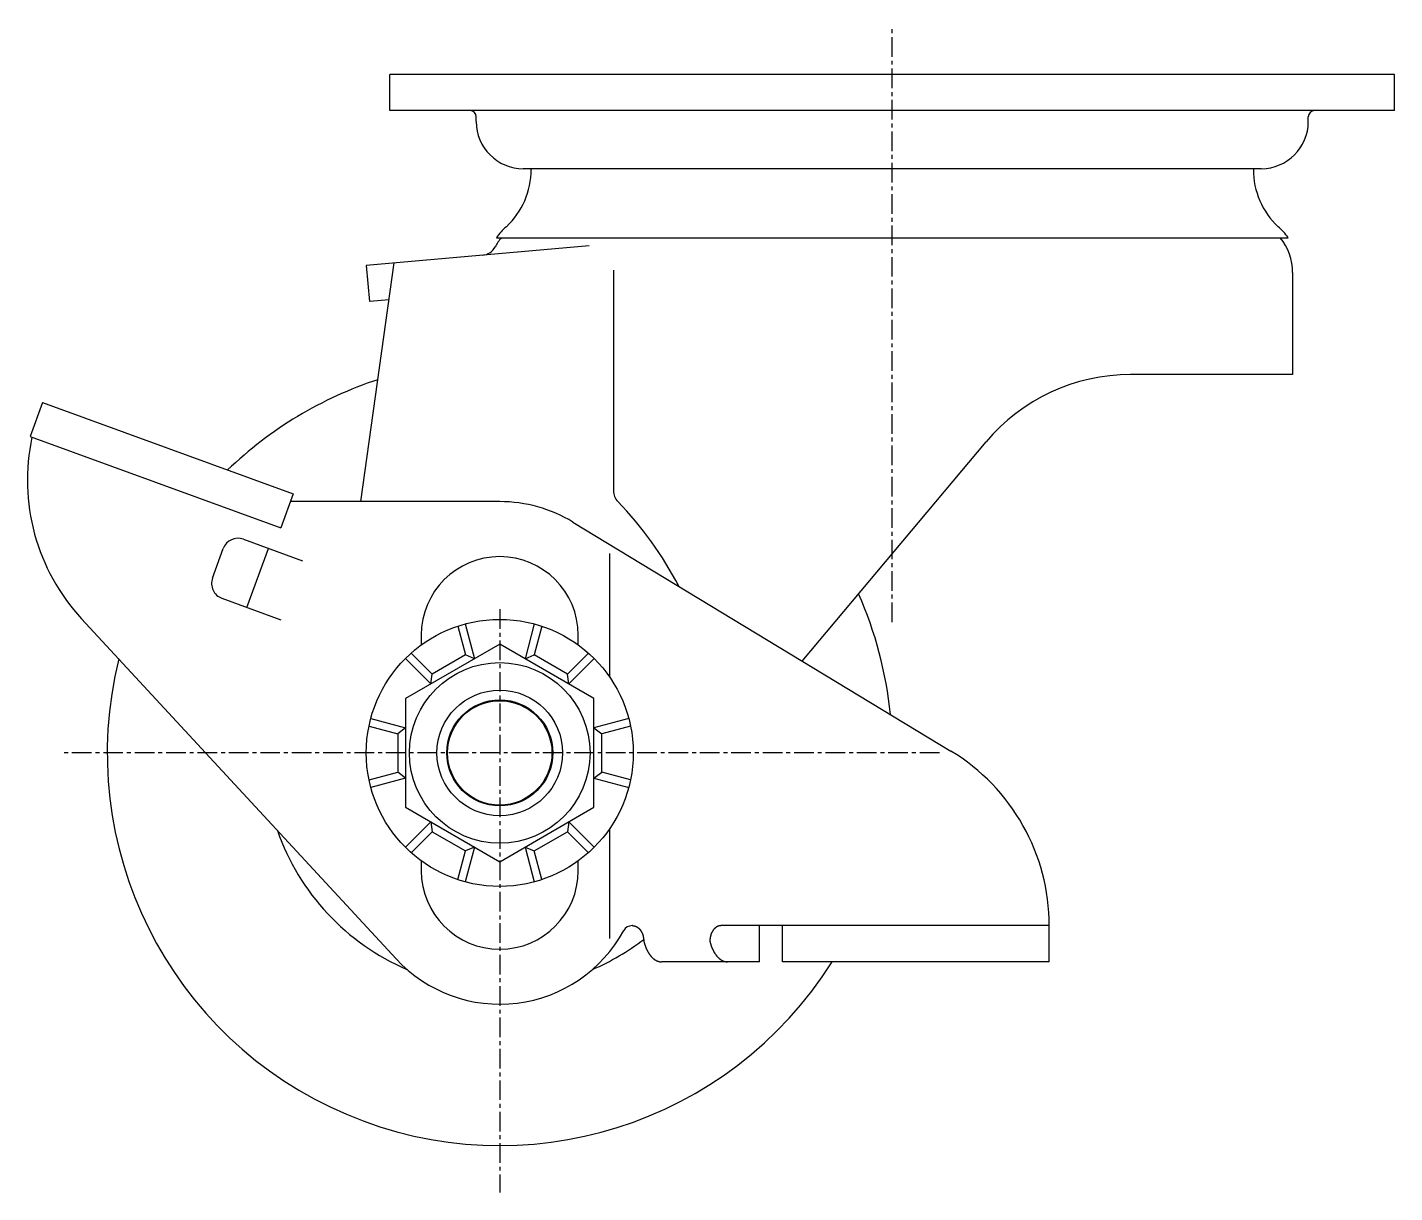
# Model space of a CAD drawing. Extents: x -3854 to -3650, y -478 to -148.
# Drawn here: x -3739.8 to -3652.7, y -350.7 to -276.5 of the extents above; entities that cross this region are included whole.
import ezdxf

# ---------------------------------------------------------------- set-up
doc = ezdxf.new("R2010")
doc.units = 0
doc.linetypes.add('CENTER', pattern=[2, 1.25, -0.25, 0.25, -0.25])
doc.layers.get('0').update_dxf_attribs({"linetype": 'CONTINUOUS'})
doc.layers.add('CENTER', color=1, linetype='CENTER')

msp = doc.modelspace()

# ---------------------------------------------------------------- linework, layer by layer
at = {"color": 7, "linetype": 'CONTINUOUS'}
for p, q in [((-3652.704, -279.506), (-3716.704, -279.506)), ((-3716.704, -281.806), (-3716.704, -279.506)), ((-3652.704, -281.806), (-3652.704, -279.506)), ((-3652.704, -281.806), (-3716.704, -281.806)), ((-3711.204, -282.506), (-3711.204, -282.206)), ((-3658.204, -282.506), (-3658.204, -282.206)), ((-3661.204, -285.506), (-3708.204, -285.506)), ((-3684.704, -285.506), (-3708.204, -285.506)), ((-3707.704, -285.506), (-3707.704, -285.557)), ((-3709.921, -289.906), (-3659.487, -289.906)), ((-3704.016, -290.425), (-3718.204, -291.666)), ((-3718.563, -306.706), (-3716.428, -291.511)), ((-3718.204, -291.666), (-3718.003, -293.958)), ((-3702.462, -291.963), (-3702.462, -306.011)), ((-3702.462, -292.116), (-3702.462, -306.011)), ((-3659.204, -292.116), (-3659.204, -298.616)), ((-3716.756, -293.848), (-3718.003, -293.958)), ((-3659.204, -298.616), (-3669.535, -298.616)), ((-3738.831, -300.399), (-3739.617, -302.56)), ((-3738.831, -300.399), (-3722.856, -306.213)), ((-3739.617, -302.56), (-3723.643, -308.375)), ((-3690.434, -316.855), (-3678.727, -302.903)), ((-3722.856, -306.213), (-3723.643, -308.375)), ((-3709.704, -306.706), (-3723.035, -306.706)), ((-3705.042, -308.008), (-3680.969, -322.587)), ((-3726.035, -309.1), (-3722.276, -310.468)), ((-3728.001, -311.577), (-3727.317, -309.698)), ((-3725.806, -313.44), (-3724.438, -309.682)), ((-3702.704, -310.008), (-3702.704, -317.885)), ((-3727.403, -312.859), (-3723.644, -314.227)), ((-3736.338, -314.166), (-3716.311, -335.818)), ((-3714.704, -315.206), (-3714.704, -315.833)), ((-3712.383, -314.64), (-3711.894, -316.465)), ((-3711.904, -314.496), (-3711.311, -316.706)), ((-3707.504, -314.496), (-3708.096, -316.706)), ((-3707.025, -314.64), (-3707.514, -316.465)), ((-3704.704, -315.833), (-3704.704, -315.206)), ((-3715.714, -316.696), (-3714.096, -318.314)), ((-3715.35, -316.353), (-3714.014, -317.689)), ((-3711.311, -316.706), (-3711.894, -316.465)), ((-3708.096, -316.706), (-3707.514, -316.465)), ((-3704.057, -316.353), (-3705.394, -317.689)), ((-3703.693, -316.696), (-3705.311, -318.314)), ((-3714.096, -318.314), (-3714.014, -317.689)), ((-3705.311, -318.314), (-3705.394, -317.689)), ((-3718.029, -320.993), (-3716.204, -321.482)), ((-3717.914, -320.506), (-3715.704, -321.099)), ((-3715.704, -321.099), (-3716.204, -321.482)), ((-3701.493, -320.506), (-3703.704, -321.099)), ((-3703.704, -321.099), (-3703.204, -321.482)), ((-3701.378, -320.993), (-3703.204, -321.482)), ((-3718.029, -324.42), (-3716.204, -323.93)), ((-3715.704, -324.314), (-3716.204, -323.93)), ((-3703.704, -324.314), (-3703.204, -323.93)), ((-3701.378, -324.42), (-3703.204, -323.93)), ((-3715.704, -324.314), (-3717.914, -324.906)), ((-3703.704, -324.314), (-3701.493, -324.906)), ((-3714.096, -327.099), (-3715.714, -328.717)), ((-3714.096, -327.099), (-3714.014, -327.724)), ((-3705.311, -327.099), (-3705.394, -327.724)), ((-3705.311, -327.099), (-3703.693, -328.717)), ((-3715.35, -329.06), (-3714.014, -327.724)), ((-3704.057, -329.06), (-3705.394, -327.724)), ((-3702.704, -327.528), (-3702.704, -334.528)), ((-3712.383, -330.773), (-3711.894, -328.948)), ((-3711.311, -328.706), (-3711.904, -330.917)), ((-3711.311, -328.706), (-3711.894, -328.948)), ((-3708.096, -328.706), (-3707.504, -330.917)), ((-3708.096, -328.706), (-3707.514, -328.948)), ((-3707.025, -330.773), (-3707.514, -328.948)), ((-3714.704, -329.58), (-3714.704, -330.206)), ((-3704.704, -330.206), (-3704.704, -329.58)), ((-3701.246, -333.706), (-3701.278, -333.706)), ((-3674.704, -333.706), (-3695.607, -333.706)), ((-3693.151, -336.006), (-3693.151, -333.706)), ((-3691.704, -336.006), (-3691.704, -333.706)), ((-3674.704, -336.006), (-3674.704, -333.706)), ((-3693.151, -336.006), (-3699.408, -336.006)), ((-3674.704, -336.006), (-3691.704, -336.006))]:
    msp.add_line(p, q, dxfattribs=at)
msp.add_lwpolyline([(-3715.704, -326.17), (-3709.704, -329.635), (-3703.704, -326.17), (-3703.704, -319.242), (-3709.704, -315.778), (-3715.704, -319.242)], close=True, dxfattribs=at)
for points in [[(-3711.894, -316.465), (-3714.014, -317.689)], [(-3705.394, -317.689), (-3707.514, -316.465)], [(-3716.204, -321.482), (-3716.204, -323.93)], [(-3703.204, -323.93), (-3703.204, -321.482)], [(-3714.014, -327.724), (-3711.894, -328.948)], [(-3707.514, -328.948), (-3705.394, -327.724)]]:
    msp.add_lwpolyline(points, dxfattribs=at)
for points in [[(-3701.25, -333.706, 0), (-3701.24, -333.706, 0), (-3701.23, -333.707, 0), (-3701.22, -333.707, 0), (-3701.21, -333.708, 0), (-3701.2, -333.708, 0), (-3701.19, -333.709, 0), (-3701.18, -333.71, 0), (-3701.18, -333.711, 0), (-3701.17, -333.712, 0), (-3701.16, -333.714, 0), (-3701.15, -333.715, 0), (-3701.14, -333.717, 0), (-3701.13, -333.719, 0), (-3701.12, -333.721, 0), (-3701.12, -333.723, 0), (-3701.11, -333.726, 0), (-3701.1, -333.728, 0), (-3701.09, -333.731, 0), (-3701.08, -333.733, 0), (-3701.07, -333.736, 0), (-3701.06, -333.739, 0), (-3701.06, -333.743, 0), (-3701.05, -333.746, 0), (-3701.04, -333.749, 0), (-3701.03, -333.753, 0), (-3701.02, -333.757, 0), (-3701.01, -333.761, 0), (-3701, -333.765, 0), (-3701, -333.769, 0), (-3700.99, -333.773, 0), (-3700.98, -333.778, 0), (-3700.97, -333.782, 0), (-3700.96, -333.787, 0), (-3700.96, -333.792, 0), (-3700.95, -333.797, 0), (-3700.94, -333.802, 0), (-3700.93, -333.808, 0), (-3700.92, -333.813, 0), (-3700.92, -333.819, 0), (-3700.91, -333.824, 0), (-3700.9, -333.83, 0), (-3700.89, -333.836, 0), (-3700.89, -333.842, 0), (-3700.88, -333.849, 0), (-3700.87, -333.855, 0), (-3700.86, -333.862, 0), (-3700.86, -333.868, 0), (-3700.85, -333.875, 0), (-3700.84, -333.882, 0), (-3700.83, -333.889, 0), (-3700.83, -333.896, 0), (-3700.82, -333.903, 0), (-3700.81, -333.911, 0), (-3700.81, -333.918, 0), (-3700.8, -333.926, 0), (-3700.79, -333.933, 0), (-3700.78, -333.941, 0), (-3700.78, -333.949, 0), (-3700.77, -333.957, 0), (-3700.76, -333.965, 0), (-3700.76, -333.974, 0), (-3700.75, -333.982, 0), (-3700.75, -333.991, 0), (-3700.74, -333.999, 0), (-3700.73, -334.008, 0), (-3700.73, -334.017, 0), (-3700.72, -334.026, 0), (-3700.72, -334.035, 0), (-3700.71, -334.044, 0), (-3700.7, -334.053, 0), (-3700.7, -334.063, 0), (-3700.69, -334.072, 0), (-3700.69, -334.082, 0), (-3700.68, -334.091, 0), (-3700.68, -334.101, 0), (-3700.67, -334.111, 0), (-3700.67, -334.121, 0), (-3700.66, -334.131, 0), (-3700.66, -334.141, 0), (-3700.65, -334.151, 0), (-3700.65, -334.161, 0), (-3700.64, -334.171, 0), (-3700.64, -334.182, 0), (-3700.63, -334.192, 0), (-3700.63, -334.203, 0), (-3700.62, -334.213, 0), (-3700.62, -334.224, 0), (-3700.61, -334.235, 0), (-3700.61, -334.246, 0), (-3700.61, -334.257, 0), (-3700.6, -334.268, 0), (-3700.6, -334.279, 0), (-3700.59, -334.29, 0), (-3700.59, -334.301, 0), (-3700.59, -334.312, 0), (-3700.58, -334.324, 0), (-3700.58, -334.335, 0), (-3700.58, -334.346, 0), (-3700.57, -334.358, 0), (-3700.57, -334.369, 0), (-3700.57, -334.381, 0), (-3700.57, -334.393, 0), (-3700.56, -334.404, 0), (-3700.56, -334.416, 0), (-3700.56, -334.428, 0), (-3700.56, -334.44, 0), (-3700.55, -334.452, 0), (-3700.55, -334.463, 0), (-3700.55, -334.475, 0), (-3700.55, -334.487, 0), (-3700.54, -334.499, 0), (-3700.54, -334.511, 0), (-3700.54, -334.523, 0), (-3700.54, -334.535, 0), (-3700.54, -334.548, 0), (-3700.54, -334.56, 0), (-3700.54, -334.572, 0), (-3700.53, -334.584, 0), (-3700.53, -334.596, 0), (-3700.53, -334.608, 0), (-3700.53, -334.621, 0), (-3700.53, -334.633, 0), (-3700.53, -334.645, 0), (-3700.53, -334.657, 0), (-3700.53, -334.67, 0), (-3700.53, -334.682, 0), (-3700.53, -334.694, 0), (-3700.53, -334.706, 0)], [(-3695.61, -333.706, 0), (-3695.62, -333.706, 0), (-3695.63, -333.707, 0), (-3695.63, -333.707, 0), (-3695.64, -333.708, 0), (-3695.65, -333.708, 0), (-3695.66, -333.709, 0), (-3695.67, -333.71, 0), (-3695.68, -333.711, 0), (-3695.69, -333.712, 0), (-3695.7, -333.714, 0), (-3695.7, -333.715, 0), (-3695.71, -333.717, 0), (-3695.72, -333.719, 0), (-3695.73, -333.721, 0), (-3695.74, -333.723, 0), (-3695.75, -333.726, 0), (-3695.76, -333.728, 0), (-3695.76, -333.731, 0), (-3695.77, -333.733, 0), (-3695.78, -333.736, 0), (-3695.79, -333.739, 0), (-3695.8, -333.743, 0), (-3695.81, -333.746, 0), (-3695.82, -333.749, 0), (-3695.82, -333.753, 0), (-3695.83, -333.757, 0), (-3695.84, -333.761, 0), (-3695.85, -333.765, 0), (-3695.86, -333.769, 0), (-3695.87, -333.773, 0), (-3695.87, -333.778, 0), (-3695.88, -333.782, 0), (-3695.89, -333.787, 0), (-3695.9, -333.792, 0), (-3695.91, -333.797, 0), (-3695.91, -333.802, 0), (-3695.92, -333.808, 0), (-3695.93, -333.813, 0), (-3695.94, -333.819, 0), (-3695.95, -333.824, 0), (-3695.95, -333.83, 0), (-3695.96, -333.836, 0), (-3695.97, -333.842, 0), (-3695.98, -333.849, 0), (-3695.98, -333.855, 0), (-3695.99, -333.862, 0), (-3696, -333.868, 0), (-3696.01, -333.875, 0), (-3696.01, -333.882, 0), (-3696.02, -333.889, 0), (-3696.03, -333.896, 0), (-3696.03, -333.903, 0), (-3696.04, -333.911, 0), (-3696.05, -333.918, 0), (-3696.06, -333.926, 0), (-3696.06, -333.933, 0), (-3696.07, -333.941, 0), (-3696.08, -333.949, 0), (-3696.08, -333.957, 0), (-3696.09, -333.965, 0), (-3696.1, -333.974, 0), (-3696.1, -333.982, 0), (-3696.11, -333.991, 0), (-3696.11, -333.999, 0), (-3696.12, -334.008, 0), (-3696.13, -334.017, 0), (-3696.13, -334.026, 0), (-3696.14, -334.035, 0), (-3696.14, -334.044, 0), (-3696.15, -334.053, 0), (-3696.16, -334.063, 0), (-3696.16, -334.072, 0), (-3696.17, -334.082, 0), (-3696.17, -334.091, 0), (-3696.18, -334.101, 0), (-3696.18, -334.111, 0), (-3696.19, -334.121, 0), (-3696.19, -334.131, 0), (-3696.2, -334.141, 0), (-3696.2, -334.151, 0), (-3696.21, -334.161, 0), (-3696.21, -334.171, 0), (-3696.22, -334.182, 0), (-3696.22, -334.192, 0), (-3696.23, -334.203, 0), (-3696.23, -334.213, 0), (-3696.24, -334.224, 0), (-3696.24, -334.235, 0), (-3696.24, -334.246, 0), (-3696.25, -334.257, 0), (-3696.25, -334.268, 0), (-3696.26, -334.279, 0), (-3696.26, -334.29, 0), (-3696.26, -334.301, 0), (-3696.27, -334.312, 0), (-3696.27, -334.324, 0), (-3696.27, -334.335, 0), (-3696.28, -334.346, 0), (-3696.28, -334.358, 0), (-3696.28, -334.369, 0), (-3696.29, -334.381, 0), (-3696.29, -334.393, 0), (-3696.29, -334.404, 0), (-3696.29, -334.416, 0), (-3696.3, -334.428, 0), (-3696.3, -334.44, 0), (-3696.3, -334.452, 0), (-3696.3, -334.463, 0), (-3696.31, -334.475, 0), (-3696.31, -334.487, 0), (-3696.31, -334.499, 0), (-3696.31, -334.511, 0), (-3696.31, -334.523, 0), (-3696.31, -334.535, 0), (-3696.32, -334.548, 0), (-3696.32, -334.56, 0), (-3696.32, -334.572, 0), (-3696.32, -334.584, 0), (-3696.32, -334.596, 0), (-3696.32, -334.608, 0), (-3696.32, -334.621, 0), (-3696.32, -334.633, 0), (-3696.32, -334.645, 0), (-3696.32, -334.657, 0), (-3696.32, -334.67, 0), (-3696.32, -334.682, 0), (-3696.32, -334.694, 0), (-3696.32, -334.706, 0)], [(-3700.53, -334.706, 0), (-3700.52, -334.724, 0), (-3700.52, -334.743, 0), (-3700.51, -334.76, 0), (-3700.51, -334.778, 0), (-3700.5, -334.796, 0), (-3700.5, -334.814, 0), (-3700.49, -334.831, 0), (-3700.49, -334.849, 0), (-3700.48, -334.866, 0), (-3700.48, -334.884, 0), (-3700.47, -334.901, 0), (-3700.47, -334.918, 0), (-3700.46, -334.935, 0), (-3700.45, -334.952, 0), (-3700.45, -334.969, 0), (-3700.44, -334.986, 0), (-3700.44, -335.003, 0), (-3700.43, -335.019, 0), (-3700.42, -335.036, 0), (-3700.42, -335.052, 0), (-3700.41, -335.068, 0), (-3700.4, -335.084, 0), (-3700.4, -335.101, 0), (-3700.39, -335.117, 0), (-3700.38, -335.132, 0), (-3700.38, -335.148, 0), (-3700.37, -335.164, 0), (-3700.36, -335.179, 0), (-3700.36, -335.195, 0), (-3700.35, -335.21, 0), (-3700.34, -335.225, 0), (-3700.34, -335.24, 0), (-3700.33, -335.255, 0), (-3700.32, -335.27, 0), (-3700.31, -335.285, 0), (-3700.31, -335.299, 0), (-3700.3, -335.314, 0), (-3700.29, -335.328, 0), (-3700.28, -335.342, 0), (-3700.28, -335.356, 0), (-3700.27, -335.37, 0), (-3700.26, -335.384, 0), (-3700.25, -335.398, 0), (-3700.24, -335.412, 0), (-3700.24, -335.425, 0), (-3700.23, -335.438, 0), (-3700.22, -335.452, 0), (-3700.21, -335.465, 0), (-3700.2, -335.478, 0), (-3700.19, -335.49, 0), (-3700.19, -335.503, 0), (-3700.18, -335.515, 0), (-3700.17, -335.528, 0), (-3700.16, -335.54, 0), (-3700.15, -335.552, 0), (-3700.14, -335.564, 0), (-3700.13, -335.576, 0), (-3700.12, -335.588, 0), (-3700.12, -335.599, 0), (-3700.11, -335.61, 0), (-3700.1, -335.622, 0), (-3700.09, -335.633, 0), (-3700.08, -335.644, 0), (-3700.07, -335.654, 0), (-3700.06, -335.665, 0), (-3700.05, -335.676, 0), (-3700.04, -335.686, 0), (-3700.03, -335.696, 0), (-3700.02, -335.706, 0), (-3700.01, -335.716, 0), (-3700, -335.726, 0), (-3699.99, -335.735, 0), (-3699.98, -335.745, 0), (-3699.98, -335.754, 0), (-3699.97, -335.763, 0), (-3699.96, -335.772, 0), (-3699.95, -335.781, 0), (-3699.94, -335.789, 0), (-3699.93, -335.798, 0), (-3699.92, -335.806, 0), (-3699.91, -335.814, 0), (-3699.9, -335.822, 0), (-3699.89, -335.83, 0), (-3699.88, -335.838, 0), (-3699.87, -335.845, 0), (-3699.86, -335.853, 0), (-3699.85, -335.86, 0), (-3699.84, -335.867, 0), (-3699.83, -335.874, 0), (-3699.82, -335.88, 0), (-3699.8, -335.887, 0), (-3699.79, -335.893, 0), (-3699.78, -335.899, 0), (-3699.77, -335.905, 0), (-3699.76, -335.911, 0), (-3699.75, -335.917, 0), (-3699.74, -335.922, 0), (-3699.73, -335.927, 0), (-3699.72, -335.933, 0), (-3699.71, -335.938, 0), (-3699.7, -335.942, 0), (-3699.69, -335.947, 0), (-3699.68, -335.951, 0), (-3699.67, -335.956, 0), (-3699.66, -335.96, 0), (-3699.65, -335.964, 0), (-3699.64, -335.968, 0), (-3699.63, -335.971, 0), (-3699.61, -335.975, 0), (-3699.6, -335.978, 0), (-3699.59, -335.981, 0), (-3699.58, -335.984, 0), (-3699.57, -335.987, 0), (-3699.56, -335.989, 0), (-3699.55, -335.991, 0), (-3699.54, -335.994, 0), (-3699.53, -335.996, 0), (-3699.52, -335.998, 0), (-3699.51, -335.999, 0), (-3699.5, -336.001, 0), (-3699.48, -336.002, 0), (-3699.47, -336.003, 0), (-3699.46, -336.004, 0), (-3699.45, -336.005, 0), (-3699.44, -336.006, 0), (-3699.43, -336.006, 0), (-3699.42, -336.006, 0), (-3699.41, -336.006, 0)], [(-3696.32, -334.706, 0), (-3696.32, -334.724, 0), (-3696.31, -334.743, 0), (-3696.31, -334.76, 0), (-3696.3, -334.778, 0), (-3696.3, -334.796, 0), (-3696.29, -334.814, 0), (-3696.29, -334.831, 0), (-3696.28, -334.849, 0), (-3696.28, -334.866, 0), (-3696.27, -334.884, 0), (-3696.27, -334.901, 0), (-3696.26, -334.918, 0), (-3696.26, -334.935, 0), (-3696.25, -334.952, 0), (-3696.24, -334.969, 0), (-3696.24, -334.986, 0), (-3696.23, -335.003, 0), (-3696.23, -335.019, 0), (-3696.22, -335.036, 0), (-3696.21, -335.052, 0), (-3696.21, -335.068, 0), (-3696.2, -335.084, 0), (-3696.19, -335.101, 0), (-3696.19, -335.117, 0), (-3696.18, -335.132, 0), (-3696.17, -335.148, 0), (-3696.17, -335.164, 0), (-3696.16, -335.179, 0), (-3696.15, -335.195, 0), (-3696.15, -335.21, 0), (-3696.14, -335.225, 0), (-3696.13, -335.24, 0), (-3696.12, -335.255, 0), (-3696.12, -335.27, 0), (-3696.11, -335.285, 0), (-3696.1, -335.299, 0), (-3696.09, -335.314, 0), (-3696.09, -335.328, 0), (-3696.08, -335.342, 0), (-3696.07, -335.356, 0), (-3696.06, -335.37, 0), (-3696.06, -335.384, 0), (-3696.05, -335.398, 0), (-3696.04, -335.412, 0), (-3696.03, -335.425, 0), (-3696.02, -335.438, 0), (-3696.01, -335.452, 0), (-3696.01, -335.465, 0), (-3696, -335.478, 0), (-3695.99, -335.49, 0), (-3695.98, -335.503, 0), (-3695.97, -335.515, 0), (-3695.96, -335.528, 0), (-3695.96, -335.54, 0), (-3695.95, -335.552, 0), (-3695.94, -335.564, 0), (-3695.93, -335.576, 0), (-3695.92, -335.588, 0), (-3695.91, -335.599, 0), (-3695.9, -335.61, 0), (-3695.89, -335.622, 0), (-3695.88, -335.633, 0), (-3695.87, -335.644, 0), (-3695.87, -335.654, 0), (-3695.86, -335.665, 0), (-3695.85, -335.676, 0), (-3695.84, -335.686, 0), (-3695.83, -335.696, 0), (-3695.82, -335.706, 0), (-3695.81, -335.716, 0), (-3695.8, -335.726, 0), (-3695.79, -335.735, 0), (-3695.78, -335.745, 0), (-3695.77, -335.754, 0), (-3695.76, -335.763, 0), (-3695.75, -335.772, 0), (-3695.74, -335.781, 0), (-3695.73, -335.789, 0), (-3695.72, -335.798, 0), (-3695.71, -335.806, 0), (-3695.7, -335.814, 0), (-3695.69, -335.822, 0), (-3695.68, -335.83, 0), (-3695.67, -335.838, 0), (-3695.66, -335.845, 0), (-3695.65, -335.853, 0), (-3695.64, -335.86, 0), (-3695.63, -335.867, 0), (-3695.62, -335.874, 0), (-3695.61, -335.88, 0), (-3695.6, -335.887, 0), (-3695.59, -335.893, 0), (-3695.58, -335.899, 0), (-3695.57, -335.905, 0), (-3695.56, -335.911, 0), (-3695.55, -335.917, 0), (-3695.54, -335.922, 0), (-3695.53, -335.927, 0), (-3695.52, -335.933, 0), (-3695.51, -335.938, 0), (-3695.5, -335.942, 0), (-3695.48, -335.947, 0), (-3695.47, -335.951, 0), (-3695.46, -335.956, 0), (-3695.45, -335.96, 0), (-3695.44, -335.964, 0), (-3695.43, -335.968, 0), (-3695.42, -335.971, 0), (-3695.41, -335.975, 0), (-3695.4, -335.978, 0), (-3695.39, -335.981, 0), (-3695.38, -335.984, 0), (-3695.37, -335.987, 0), (-3695.36, -335.989, 0), (-3695.35, -335.991, 0), (-3695.33, -335.994, 0), (-3695.32, -335.996, 0), (-3695.31, -335.998, 0), (-3695.3, -335.999, 0), (-3695.29, -336.001, 0), (-3695.28, -336.002, 0), (-3695.27, -336.003, 0), (-3695.26, -336.004, 0), (-3695.25, -336.005, 0), (-3695.24, -336.006, 0), (-3695.23, -336.006, 0), (-3695.21, -336.006, 0), (-3695.2, -336.006, 0)]]:
    msp.add_polyline3d(points, dxfattribs=at)
for radius in [8.5, 5.75, 4, 3.375]:
    msp.add_circle((-3709.704, -322.706), radius, dxfattribs=at)
at = {"color": 3, "linetype": 'CONTINUOUS'}
msp.add_circle((-3709.704, -322.706), 3.324, dxfattribs=at)
at = {"color": 7, "linetype": 'CONTINUOUS'}
for centre, radius, start, end in [((-3711.604, -282.206), 0.4, 0, 90), ((-3657.804, -282.206), 0.4, 90, 180), ((-3708.204, -282.506), 3, 180, 270), ((-3661.204, -282.506), 3, 270, 0), ((-3712.704, -285.557), 5, 313.2136, 360), ((-3656.704, -285.557), 5, 180, 226.7864), ((-3706.898, -292.116), 3.5, 140.8444, 152.25988), ((-3707.034, -291.886), 3.5, 129.91492, 145.55786), ((-3662.373, -291.886), 3.5, 34.44214, 50.08508), ((-3662.704, -292.116), 3.5, 0, 39.1556), ((-3710.881, -290.022), 1, 275, 332.25988), ((-3669.535, -310.616), 12, 90, 140), ((-3709.704, -322.706), 25, 108.10388, 133.89612), ((-3726.794, -305.338), 13, 167.84928, 222.76715), ((-3701.462, -306.011), 1, 180, 224.07739), ((-3709.704, -315.706), 9, 58.80008, 90), ((-3718.704, -322.706), 23, 27.48682, 44.07739), ((-3726.377, -310.04), 1, 70, 160), ((-3709.704, -315.206), 5, 0, 180), ((-3727.061, -311.919), 1, 160, 250), ((-3709.704, -322.706), 25, 5.63433, 23.89612), ((-3709.704, -322.706), 25, 166.14279, 327.85931), ((-3687.704, -333.706), 13, 0, 58.80008), ((-3709.704, -322.706), 15, 199.24075, 246.78725), ((-3709.704, -330.206), 5, 180, 0), ((-3709.704, -329.706), 9, 222.76715, 331.36901), ((-3701.278, -334.306), 0.6, 90, 151.36901), ((-3709.704, -322.706), 15, 293.21275, 307.67916)]:
    msp.add_arc(centre, radius, start, end, dxfattribs=at)
at = {"layer": 'CENTER', "color": 1, "linetype": 'CENTER'}
for p, q in [((-3684.704, -314.38), (-3684.704, -276.506)), ((-3709.704, -313.556), (-3709.704, -350.706)), ((-3681.704, -322.706), (-3737.704, -322.706))]:
    msp.add_line(p, q, dxfattribs=at)

doc.saveas('drawing.dxf')
